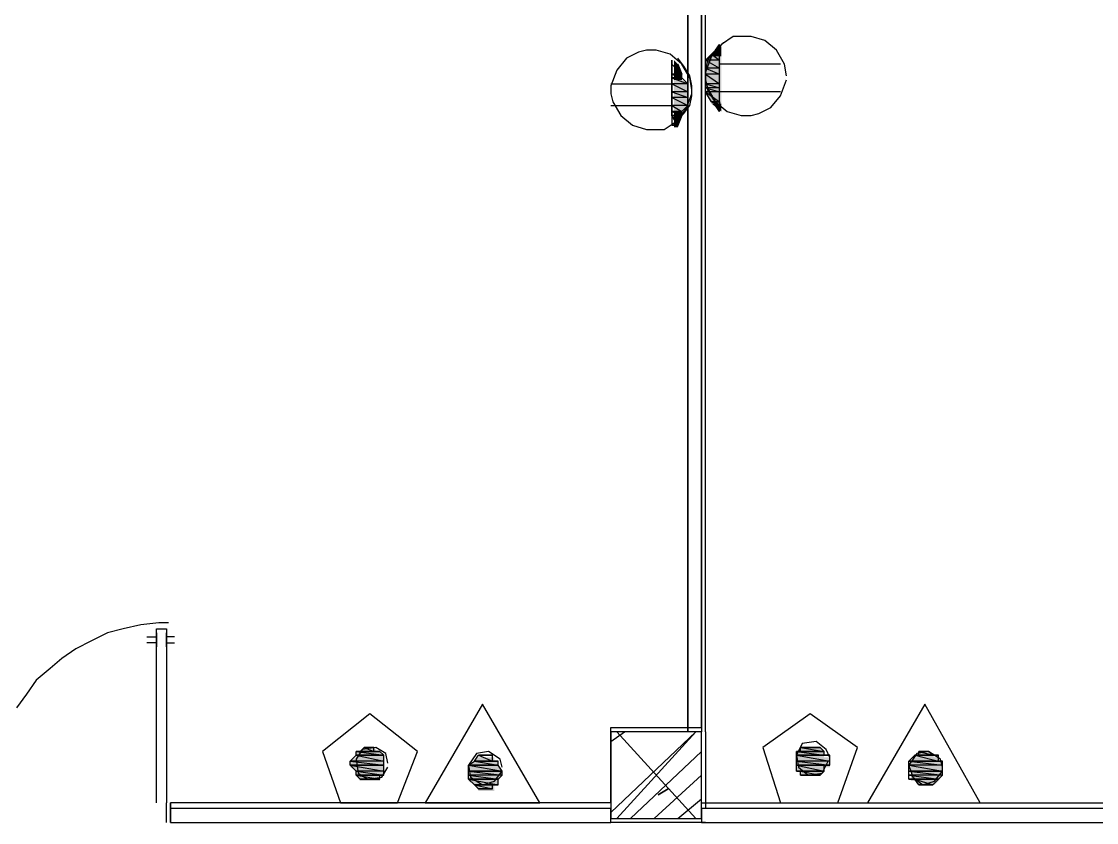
# Model space of a CAD drawing. Header units: millimetres. Extents: x 5 to 415, y 48 to 251.
# Drawn here: x 230.69 to 240.29, y 224.54 to 231.7 of the extents above; entities that cross this region are included whole.
import ezdxf

# ---------------------------------------------------------------- set-up
doc = ezdxf.new("R2010")
doc.units = ezdxf.units.MM
doc.layers.add('H', color=7, linetype='Continuous')
doc.layers.add('P', color=7, linetype='Continuous')

msp = doc.modelspace()

# ---------------------------------------------------------------- hatches: boundary and pattern name
at = {"layer": 'H', "linetype": 'Continuous'}
for points in [[(236.89, 231.44), (236.943, 231.475), (236.943, 231.44), (236.89, 231.44)], [(236.802, 231.352), (236.855, 231.387), (236.943, 231.387), (236.943, 231.352), (236.802, 231.352)], [(236.855, 231.387), (236.89, 231.44), (236.943, 231.44), (236.943, 231.387), (236.855, 231.387)], [(236.52, 231.316), (236.52, 231.352), (236.555, 231.316), (236.52, 231.316)], [(236.52, 231.228), (236.52, 231.316), (236.555, 231.316), (236.59, 231.228), (236.52, 231.228)], [(236.802, 231.263), (236.802, 231.352), (236.943, 231.352), (236.943, 231.263), (236.802, 231.263)], [(236.52, 231.175), (236.52, 231.228), (236.59, 231.228), (236.59, 231.175), (236.52, 231.175)], [(236.52, 231.14), (236.52, 231.175), (236.59, 231.175), (236.643, 231.14), (236.52, 231.14)], [(236.802, 231.228), (236.802, 231.263), (236.943, 231.263), (236.943, 231.228), (236.802, 231.228)], [(236.802, 231.14), (236.802, 231.228), (236.943, 231.228), (236.943, 231.14), (236.802, 231.14)], [(236.52, 231.052), (236.52, 231.14), (236.643, 231.14), (236.643, 231.052), (236.52, 231.052)], [(236.802, 231.105), (236.802, 231.14), (236.943, 231.14), (236.943, 231.105), (236.802, 231.105)], [(236.802, 231.052), (236.802, 231.105), (236.943, 231.105), (236.943, 231.052), (236.802, 231.052)], [(236.52, 231.017), (236.52, 231.052), (236.643, 231.052), (236.643, 231.017), (236.52, 231.017)], [(236.52, 230.928), (236.52, 231.017), (236.643, 231.017), (236.643, 230.928), (236.52, 230.928)], [(236.855, 230.964), (236.802, 231.052), (236.943, 231.052), (236.943, 230.964), (236.855, 230.964)], [(236.52, 230.893), (236.52, 230.928), (236.643, 230.928), (236.59, 230.893), (236.52, 230.893)], [(236.52, 230.84), (236.52, 230.893), (236.59, 230.893), (236.59, 230.84), (236.52, 230.84)], [(236.943, 230.893), (236.855, 230.964), (236.943, 230.928), (236.943, 230.893)], [(236.943, 230.928), (236.855, 230.964), (236.943, 230.964), (236.943, 230.928)], [(236.52, 230.752), (236.52, 230.84), (236.555, 230.752), (236.52, 230.752)], [(236.555, 230.752), (236.52, 230.84), (236.59, 230.84), (236.555, 230.752)], [(233.627, 225.09), (233.68, 225.125), (233.927, 225.125), (233.927, 225.09), (233.627, 225.09)], [(233.68, 225.125), (233.68, 225.178), (233.892, 225.178), (233.927, 225.125), (233.68, 225.125)], [(233.715, 225.178), (233.768, 225.213), (233.856, 225.213), (233.856, 225.178), (233.715, 225.178)], [(234.738, 225.09), (234.774, 225.125), (234.915, 225.125), (234.915, 225.09), (234.738, 225.09)], [(237.613, 225.125), (237.613, 225.178), (237.86, 225.178), (237.86, 225.125), (237.613, 225.125)], [(237.613, 225.09), (237.613, 225.125), (237.913, 225.125), (237.913, 225.09), (237.613, 225.09)], [(237.649, 225.178), (237.649, 225.213), (237.825, 225.213), (237.86, 225.178), (237.649, 225.178)], [(238.637, 225.09), (238.672, 225.125), (238.883, 225.125), (238.883, 225.09), (238.637, 225.09)], [(238.707, 225.125), (238.707, 225.178), (238.795, 225.178), (238.848, 225.125), (238.707, 225.125)], [(233.627, 225.037), (233.627, 225.09), (233.927, 225.09), (233.927, 225.037), (233.627, 225.037)], [(233.68, 225.002), (233.627, 225.037), (233.927, 225.037), (233.927, 225.002), (233.68, 225.002)], [(234.685, 225.037), (234.738, 225.09), (234.95, 225.09), (234.95, 225.037), (234.685, 225.037)], [(234.685, 225.002), (234.685, 225.037), (234.95, 225.037), (234.985, 225.002), (234.685, 225.002)], [(237.613, 225.037), (237.613, 225.09), (237.913, 225.09), (237.913, 225.037), (237.613, 225.037)], [(237.613, 225.002), (237.613, 225.037), (237.86, 225.037), (237.86, 225.002), (237.613, 225.002)], [(238.637, 225.037), (238.637, 225.09), (238.919, 225.09), (238.919, 225.037), (238.637, 225.037)], [(238.637, 225.002), (238.637, 225.037), (238.919, 225.037), (238.919, 225.002), (238.637, 225.002)], [(233.68, 224.966), (233.68, 225.002), (233.927, 225.002), (233.927, 224.966), (233.68, 224.966)], [(233.715, 224.913), (233.68, 224.966), (233.892, 224.966), (233.892, 224.913), (233.715, 224.913)], [(234.685, 224.966), (234.685, 225.002), (234.985, 225.002), (234.985, 224.966), (234.685, 224.966)], [(234.685, 224.913), (234.685, 224.966), (234.985, 224.966), (234.95, 224.913), (234.685, 224.913)], [(237.649, 224.966), (237.649, 225.002), (237.86, 225.002), (237.825, 224.966), (237.649, 224.966)], [(238.637, 224.966), (238.637, 225.002), (238.919, 225.002), (238.919, 224.966), (238.637, 224.966)], [(238.637, 224.913), (238.637, 224.966), (238.919, 224.966), (238.883, 224.913), (238.637, 224.913)], [(234.738, 224.878), (234.685, 224.913), (234.95, 224.913), (234.95, 224.878), (234.738, 224.878)], [(234.774, 224.825), (234.738, 224.878), (234.915, 224.878), (234.915, 224.825), (234.774, 224.825)], [(238.707, 224.878), (238.672, 224.913), (238.883, 224.913), (238.848, 224.878), (238.707, 224.878)]]:
    msp.add_hatch(color=256, dxfattribs=at).paths.add_polyline_path(points)

# ---------------------------------------------------------------- linework, layer by layer
at = {"layer": 'P'}
for points in [[(236.643, 236.696), (236.643, 225.354)], [(236.643, 225.354), (236.643, 236.696)], [(236.643, 236.643), (236.643, 225.39)], [(236.767, 225.39), (236.767, 236.643)], [(236.767, 236.643), (236.767, 225.354)], [(236.802, 225.354), (236.802, 236.643)], [(237.049, 231.563), (236.943, 231.493)], [(237.049, 231.563), (236.943, 231.493)], [(237.12, 231.563), (237.049, 231.563)], [(237.12, 231.563), (237.049, 231.563)], [(237.208, 231.563), (237.12, 231.563)], [(237.208, 231.563), (237.12, 231.563)], [(237.331, 231.528), (237.208, 231.563)], [(237.331, 231.528), (237.208, 231.563)], [(236.943, 231.493), (236.855, 231.387)], [(236.943, 231.493), (236.855, 231.387)], [(236.961, 231.51), (236.873, 231.422)], [(236.926, 231.493), (236.89, 231.44)], [(236.89, 231.44), (236.926, 231.493)], [(236.926, 230.893), (236.926, 231.493)], [(237.437, 231.44), (237.331, 231.528)], [(237.437, 231.44), (237.331, 231.528)], [(236.097, 231.369), (236.008, 231.263)], [(236.097, 231.369), (236.008, 231.263)], [(236.202, 231.422), (236.097, 231.369)], [(236.202, 231.422), (236.097, 231.369)], [(236.273, 231.44), (236.202, 231.422)], [(236.273, 231.44), (236.202, 231.422)], [(236.361, 231.44), (236.273, 231.44)], [(236.361, 231.44), (236.273, 231.44)], [(236.485, 231.405), (236.361, 231.44)], [(236.485, 231.405), (236.361, 231.44)], [(236.59, 231.316), (236.485, 231.405)], [(236.59, 231.316), (236.485, 231.405)], [(236.608, 231.299), (236.555, 231.369)], [(236.802, 231.352), (236.855, 231.405)], [(236.855, 231.387), (236.802, 231.246)], [(236.855, 231.387), (236.802, 231.246)], [(236.873, 231.422), (236.82, 231.352)], [(236.89, 231.44), (236.855, 231.405)], [(236.855, 231.405), (236.89, 231.44)], [(236.926, 231.405), (236.855, 231.405)], [(236.855, 231.405), (236.926, 231.352)], [(236.855, 231.405), (236.926, 231.352)], [(236.926, 231.44), (236.926, 231.405)], [(236.926, 231.405), (236.926, 231.44)], [(236.926, 231.352), (236.926, 231.405)], [(237.508, 231.316), (237.437, 231.44)], [(237.508, 231.316), (237.437, 231.44)], [(236.502, 231.352), (236.502, 231.316)], [(236.502, 231.316), (236.502, 231.352)], [(236.502, 231.352), (236.502, 230.77)], [(236.502, 231.316), (236.59, 231.228)], [(236.502, 231.228), (236.502, 231.316)], [(236.555, 231.316), (236.59, 231.228)], [(236.59, 231.228), (236.555, 231.316)], [(236.661, 231.193), (236.59, 231.316)], [(236.661, 231.193), (236.59, 231.316)], [(236.661, 231.211), (236.608, 231.299)], [(236.926, 231.352), (236.802, 231.352)], [(236.926, 231.352), (236.802, 231.352)], [(236.802, 231.352), (236.926, 231.281)], [(236.802, 231.352), (236.926, 231.281)], [(236.802, 231.281), (236.802, 231.352)], [(236.82, 231.352), (236.802, 231.263)], [(236.926, 231.281), (236.802, 231.281)], [(236.926, 231.281), (236.802, 231.281)], [(236.802, 231.281), (236.926, 231.228)], [(236.802, 231.281), (236.926, 231.228)], [(236.802, 231.228), (236.802, 231.281)], [(236.926, 231.281), (236.926, 231.352)], [(237.472, 231.316), (236.926, 231.316)], [(236.926, 231.228), (236.926, 231.281)], [(237.525, 231.211), (237.508, 231.316)], [(237.525, 231.211), (237.508, 231.316)], [(236.008, 231.263), (235.955, 231.122)], [(236.008, 231.263), (235.955, 231.122)], [(236.59, 231.228), (236.502, 231.228)], [(236.59, 231.228), (236.502, 231.228)], [(236.502, 231.228), (236.59, 231.193)], [(236.502, 231.228), (236.59, 231.193)], [(236.502, 231.193), (236.502, 231.228)], [(236.59, 231.193), (236.502, 231.193)], [(236.59, 231.193), (236.502, 231.193)], [(236.502, 231.193), (236.643, 231.14)], [(236.502, 231.193), (236.643, 231.14)], [(236.502, 231.14), (236.502, 231.193)], [(236.59, 231.193), (236.59, 231.228)], [(236.643, 231.14), (236.59, 231.193)], [(236.679, 231.122), (236.661, 231.211)], [(236.679, 231.087), (236.661, 231.193)], [(236.679, 231.087), (236.661, 231.193)], [(236.802, 231.263), (236.802, 231.175)], [(236.802, 231.246), (236.802, 231.175)], [(236.802, 231.246), (236.802, 231.175)], [(236.926, 231.228), (236.802, 231.228)], [(236.926, 231.228), (236.802, 231.228)], [(236.802, 231.228), (236.926, 231.14)], [(236.802, 231.228), (236.926, 231.14)], [(236.802, 231.14), (236.802, 231.228)], [(236.802, 231.175), (236.82, 231.105)], [(236.802, 231.175), (236.82, 231.105)], [(236.802, 231.175), (236.82, 231.087)], [(236.926, 231.14), (236.926, 231.228)], [(237.472, 231.034), (237.525, 231.175)], [(237.472, 231.034), (237.525, 231.175)], [(235.955, 231.14), (236.502, 231.14)], [(235.955, 231.122), (235.955, 231.052)], [(235.955, 231.122), (235.955, 231.052)], [(236.643, 231.14), (236.502, 231.14)], [(236.643, 231.14), (236.502, 231.14)], [(236.502, 231.14), (236.643, 231.069)], [(236.502, 231.14), (236.643, 231.069)], [(236.502, 231.069), (236.502, 231.14)], [(236.643, 231.069), (236.643, 231.14)], [(236.679, 231.034), (236.679, 231.122)], [(236.926, 231.14), (236.802, 231.14)], [(236.926, 231.14), (236.802, 231.14)], [(236.802, 231.14), (236.926, 231.105)], [(236.802, 231.14), (236.926, 231.105)], [(236.802, 231.105), (236.802, 231.14)], [(236.926, 231.105), (236.802, 231.105)], [(236.926, 231.105), (236.802, 231.105)], [(236.802, 231.105), (236.926, 231.069)], [(236.802, 231.105), (236.926, 231.069)], [(236.802, 231.069), (236.802, 231.105)], [(236.82, 231.105), (236.89, 230.981)], [(236.82, 231.105), (236.89, 230.981)], [(236.82, 231.087), (236.873, 230.999)], [(236.926, 231.105), (236.926, 231.14)], [(236.926, 231.069), (236.926, 231.105)], [(235.955, 231.052), (235.973, 230.981)], [(235.955, 231.052), (235.973, 230.981)], [(235.973, 230.981), (236.044, 230.858)], [(235.973, 230.981), (236.044, 230.858)], [(236.643, 231.069), (236.502, 231.069)], [(236.643, 231.069), (236.502, 231.069)], [(236.502, 231.069), (236.643, 231.017)], [(236.502, 231.069), (236.643, 231.017)], [(236.502, 231.017), (236.502, 231.069)], [(236.643, 231.017), (236.502, 231.017)], [(236.643, 231.017), (236.502, 231.017)], [(236.502, 231.017), (236.643, 230.946)], [(236.502, 231.017), (236.643, 230.946)], [(236.502, 230.946), (236.502, 231.017)], [(236.626, 230.911), (236.679, 231.052)], [(236.626, 230.911), (236.679, 231.052)], [(236.643, 231.017), (236.643, 231.069)], [(236.643, 230.946), (236.643, 231.017)], [(236.661, 230.946), (236.679, 231.034)], [(236.926, 231.069), (236.802, 231.069)], [(236.926, 231.069), (236.802, 231.069)], [(236.802, 231.069), (236.926, 230.981)], [(236.802, 231.069), (236.926, 230.981)], [(236.855, 230.981), (236.802, 231.069)], [(236.926, 230.981), (236.855, 230.981)], [(236.855, 230.981), (236.926, 230.946)], [(236.926, 230.946), (236.855, 230.981)], [(236.855, 230.981), (236.926, 230.981)], [(236.926, 230.946), (236.855, 230.981)], [(236.873, 230.999), (236.926, 230.928)], [(236.89, 230.981), (236.996, 230.893)], [(236.89, 230.981), (236.996, 230.893)], [(237.472, 231.069), (236.926, 231.069)], [(236.926, 230.981), (236.926, 231.069)], [(236.926, 230.981), (236.926, 230.946)], [(237.384, 230.928), (237.472, 231.034)], [(237.384, 230.928), (237.472, 231.034)], [(235.955, 230.946), (236.502, 230.946)], [(236.643, 230.946), (236.502, 230.946)], [(236.643, 230.946), (236.502, 230.946)], [(236.502, 230.946), (236.59, 230.893)], [(236.502, 230.946), (236.59, 230.893)], [(236.502, 230.893), (236.502, 230.946)], [(236.59, 230.893), (236.502, 230.893)], [(236.59, 230.893), (236.502, 230.893)], [(236.502, 230.893), (236.59, 230.858)], [(236.502, 230.893), (236.59, 230.858)], [(236.502, 230.858), (236.502, 230.893)], [(236.538, 230.805), (236.626, 230.911)], [(236.538, 230.805), (236.626, 230.911)], [(236.59, 230.893), (236.643, 230.946)], [(236.59, 230.858), (236.59, 230.893)], [(236.608, 230.875), (236.661, 230.946)], [(236.89, 230.946), (236.926, 230.893)], [(236.926, 230.893), (236.89, 230.946)], [(236.996, 230.893), (237.12, 230.858)], [(236.996, 230.893), (237.12, 230.858)], [(237.278, 230.875), (237.384, 230.928)], [(237.278, 230.875), (237.384, 230.928)], [(236.044, 230.858), (236.149, 230.77)], [(236.044, 230.858), (236.149, 230.77)], [(236.432, 230.734), (236.538, 230.805)], [(236.432, 230.734), (236.538, 230.805)], [(236.59, 230.858), (236.502, 230.858)], [(236.555, 230.77), (236.502, 230.858)], [(236.502, 230.858), (236.555, 230.77)], [(236.502, 230.858), (236.59, 230.858)], [(236.555, 230.77), (236.502, 230.858)], [(236.52, 230.787), (236.608, 230.875)], [(236.59, 230.858), (236.555, 230.77)], [(237.12, 230.858), (237.208, 230.858)], [(237.12, 230.858), (237.208, 230.858)], [(237.208, 230.858), (237.278, 230.875)], [(237.208, 230.858), (237.278, 230.875)], [(236.149, 230.77), (236.273, 230.734)], [(236.149, 230.77), (236.273, 230.734)], [(236.273, 230.734), (236.361, 230.734)], [(236.273, 230.734), (236.361, 230.734)], [(236.361, 230.734), (236.432, 230.734)], [(236.361, 230.734), (236.432, 230.734)], [(236.555, 230.77), (236.502, 230.77)], [(236.502, 230.77), (236.555, 230.77)], [(231.599, 226.272), (231.458, 226.236)], [(231.757, 226.307), (231.599, 226.272)], [(231.916, 226.325), (231.757, 226.307)], [(231.898, 224.719), (231.898, 226.272)], [(231.898, 226.272), (231.987, 226.272)], [(231.898, 224.719), (231.898, 226.272)], [(231.898, 226.272), (231.987, 226.272)], [(232.004, 226.325), (231.916, 226.325)], [(231.987, 226.272), (231.987, 224.719)], [(231.987, 226.272), (231.987, 224.719)], [(231.458, 226.236), (231.316, 226.166)], [(231.81, 226.201), (231.898, 226.201)], [(231.898, 226.113), (231.898, 226.236)], [(231.898, 226.236), (231.898, 226.113)], [(231.987, 226.113), (231.987, 226.236)], [(231.987, 226.236), (231.987, 226.113)], [(232.057, 226.201), (231.987, 226.201)], [(231.175, 226.095), (231.052, 226.007)], [(231.316, 226.166), (231.175, 226.095)], [(231.898, 226.148), (231.81, 226.148)], [(231.987, 226.148), (232.057, 226.148)], [(231.052, 226.007), (230.946, 225.919)], [(230.946, 225.919), (230.823, 225.813)], [(230.823, 225.813), (230.734, 225.69)], [(230.734, 225.69), (230.646, 225.566)], [(234.809, 225.601), (234.297, 224.719)], [(235.32, 224.719), (234.809, 225.601)], [(238.76, 225.601), (238.248, 224.719)], [(239.254, 224.719), (238.76, 225.601)], [(233.803, 225.513), (233.38, 225.178)], [(234.227, 225.178), (233.803, 225.513)], [(237.737, 225.513), (237.314, 225.213)], [(238.16, 225.213), (237.737, 225.513)], [(235.955, 224.719), (235.955, 225.39)], [(235.955, 225.39), (236.643, 225.39)], [(235.955, 224.631), (236.714, 225.354)], [(235.955, 225.266), (236.079, 225.354)], [(235.955, 225.354), (235.955, 224.578)], [(236.767, 225.354), (235.955, 225.354)], [(236.714, 224.578), (236.008, 225.354)], [(236.008, 224.578), (236.714, 225.354)], [(236.643, 225.39), (236.767, 225.39)], [(236.767, 224.578), (236.767, 225.354)], [(236.802, 225.354), (236.802, 224.667)], [(237.666, 225.249), (237.613, 225.143)], [(237.79, 225.266), (237.666, 225.249)], [(237.878, 225.196), (237.79, 225.266)], [(233.38, 225.178), (233.539, 224.719)], [(233.627, 225.09), (233.68, 225.143)], [(233.733, 225.196), (233.68, 225.108)], [(233.892, 225.178), (233.68, 225.178)], [(233.68, 225.178), (233.715, 225.178)], [(233.892, 225.178), (233.68, 225.178)], [(233.68, 225.178), (233.927, 225.143)], [(233.68, 225.178), (233.927, 225.143)], [(233.68, 225.143), (233.68, 225.178)], [(233.927, 225.143), (233.68, 225.143)], [(233.927, 225.143), (233.68, 225.143)], [(233.68, 225.143), (233.927, 225.143)], [(233.68, 225.143), (233.927, 225.143)], [(233.927, 225.143), (233.68, 225.143)], [(233.927, 225.143), (233.68, 225.143)], [(233.68, 225.143), (233.927, 225.09)], [(233.68, 225.143), (233.927, 225.09)], [(233.715, 225.178), (233.751, 225.213)], [(233.839, 225.178), (233.715, 225.178)], [(233.892, 225.178), (233.715, 225.178)], [(233.715, 225.178), (233.892, 225.178)], [(233.892, 225.178), (233.715, 225.178)], [(233.715, 225.178), (233.839, 225.178)], [(233.892, 225.178), (233.715, 225.178)], [(233.715, 225.178), (233.892, 225.178)], [(233.715, 225.178), (233.892, 225.178)], [(233.856, 225.213), (233.733, 225.196)], [(233.839, 225.213), (233.751, 225.213)], [(233.751, 225.213), (233.839, 225.213)], [(233.839, 225.213), (233.751, 225.213)], [(233.751, 225.213), (233.803, 225.213)], [(233.839, 225.213), (233.751, 225.213)], [(233.751, 225.213), (233.839, 225.178)], [(233.751, 225.213), (233.839, 225.178)], [(233.803, 225.213), (233.839, 225.213)], [(233.839, 225.178), (233.839, 225.213)], [(233.839, 225.178), (233.892, 225.178)], [(233.945, 225.16), (233.856, 225.213)], [(233.892, 225.178), (233.892, 225.178)], [(233.927, 225.143), (233.892, 225.178)], [(233.927, 225.143), (233.927, 225.143)], [(233.927, 225.143), (233.927, 225.143)], [(233.927, 225.09), (233.927, 225.143)], [(233.962, 225.072), (233.945, 225.16)], [(234.05, 224.719), (234.227, 225.178)], [(234.756, 225.16), (234.685, 225.055)], [(234.738, 225.09), (234.774, 225.143)], [(234.862, 225.178), (234.756, 225.16)], [(234.809, 225.143), (234.774, 225.143)], [(234.774, 225.143), (234.809, 225.143)], [(234.897, 225.143), (234.774, 225.143)], [(234.774, 225.143), (234.897, 225.143)], [(234.897, 225.143), (234.774, 225.143)], [(234.774, 225.143), (234.862, 225.143)], [(234.897, 225.143), (234.774, 225.143)], [(234.774, 225.143), (234.897, 225.09)], [(234.774, 225.143), (234.897, 225.09)], [(234.968, 225.108), (234.862, 225.178)], [(234.862, 225.143), (234.862, 225.143)], [(234.862, 225.143), (234.862, 225.143)], [(234.862, 225.143), (234.897, 225.143)], [(234.897, 225.09), (234.897, 225.143)], [(236.132, 224.578), (236.767, 225.178)], [(237.314, 225.213), (237.472, 224.719)], [(237.649, 225.178), (237.613, 225.178)], [(237.613, 225.178), (237.86, 225.178)], [(237.86, 225.178), (237.613, 225.178)], [(237.613, 225.178), (237.86, 225.143)], [(237.613, 225.178), (237.86, 225.143)], [(237.613, 225.143), (237.613, 225.178)], [(237.613, 225.143), (237.631, 225.037)], [(237.86, 225.143), (237.613, 225.143)], [(237.913, 225.143), (237.613, 225.143)], [(237.613, 225.143), (237.913, 225.143)], [(237.913, 225.143), (237.613, 225.143)], [(237.613, 225.143), (237.86, 225.143)], [(237.913, 225.143), (237.613, 225.143)], [(237.613, 225.143), (237.913, 225.09)], [(237.613, 225.143), (237.913, 225.09)], [(237.613, 225.09), (237.613, 225.143)], [(237.825, 225.213), (237.649, 225.213)], [(237.649, 225.213), (237.702, 225.213)], [(237.825, 225.213), (237.649, 225.213)], [(237.649, 225.213), (237.86, 225.178)], [(237.649, 225.213), (237.86, 225.178)], [(237.649, 225.178), (237.649, 225.213)], [(237.86, 225.178), (237.649, 225.178)], [(237.86, 225.178), (237.649, 225.178)], [(237.649, 225.178), (237.86, 225.178)], [(237.86, 225.178), (237.649, 225.178)], [(237.737, 225.213), (237.702, 225.213)], [(237.702, 225.213), (237.737, 225.213)], [(237.825, 225.213), (237.702, 225.213)], [(237.702, 225.213), (237.825, 225.213)], [(237.825, 225.213), (237.702, 225.213)], [(237.702, 225.213), (237.772, 225.213)], [(237.825, 225.213), (237.702, 225.213)], [(237.702, 225.213), (237.825, 225.213)], [(237.702, 225.213), (237.825, 225.213)], [(237.772, 225.213), (237.772, 225.213)], [(237.772, 225.213), (237.772, 225.213)], [(237.772, 225.213), (237.825, 225.213)], [(237.825, 225.213), (237.825, 225.213)], [(237.86, 225.178), (237.825, 225.213)], [(237.86, 225.178), (237.86, 225.178)], [(237.86, 225.143), (237.86, 225.178)], [(237.86, 225.143), (237.913, 225.143)], [(237.913, 225.125), (237.878, 225.196)], [(237.913, 225.09), (237.913, 225.143)], [(237.984, 224.719), (238.16, 225.213)], [(238.689, 225.16), (238.619, 225.055)], [(238.619, 225.09), (238.672, 225.143)], [(238.883, 225.143), (238.672, 225.143)], [(238.672, 225.143), (238.707, 225.143)], [(238.883, 225.143), (238.672, 225.143)], [(238.672, 225.143), (238.883, 225.143)], [(238.672, 225.143), (238.883, 225.143)], [(238.883, 225.143), (238.672, 225.143)], [(238.883, 225.143), (238.672, 225.143)], [(238.672, 225.143), (238.883, 225.09)], [(238.672, 225.143), (238.883, 225.09)], [(238.795, 225.178), (238.689, 225.16)], [(238.76, 225.178), (238.707, 225.178)], [(238.707, 225.178), (238.76, 225.178)], [(238.795, 225.178), (238.707, 225.178)], [(238.707, 225.178), (238.831, 225.143)], [(238.707, 225.178), (238.831, 225.143)], [(238.707, 225.143), (238.707, 225.178)], [(238.831, 225.143), (238.707, 225.143)], [(238.831, 225.143), (238.707, 225.143)], [(238.707, 225.143), (238.883, 225.143)], [(238.707, 225.143), (238.883, 225.143)], [(238.901, 225.108), (238.795, 225.178)], [(238.795, 225.178), (238.795, 225.178)], [(238.795, 225.178), (238.795, 225.178)], [(238.831, 225.143), (238.795, 225.178)], [(238.883, 225.143), (238.831, 225.143)], [(238.883, 225.143), (238.883, 225.143)], [(238.883, 225.143), (238.883, 225.143)], [(238.883, 225.09), (238.883, 225.143)], [(233.927, 225.09), (233.627, 225.09)], [(233.927, 225.09), (233.627, 225.09)], [(233.627, 225.09), (233.927, 225.055)], [(233.627, 225.09), (233.927, 225.055)], [(233.627, 225.055), (233.627, 225.09)], [(233.927, 225.055), (233.627, 225.055)], [(233.927, 225.055), (233.627, 225.055)], [(233.627, 225.055), (233.927, 225.055)], [(233.627, 225.055), (233.927, 225.055)], [(233.927, 225.055), (233.627, 225.055)], [(233.927, 225.055), (233.627, 225.055)], [(233.627, 225.055), (233.927, 225.002)], [(233.627, 225.055), (233.927, 225.002)], [(233.68, 225.002), (233.627, 225.055)], [(233.68, 225.108), (233.698, 224.984)], [(233.909, 224.949), (233.962, 225.037)], [(233.927, 225.055), (233.927, 225.09)], [(233.927, 225.055), (233.927, 225.055)], [(233.927, 225.055), (233.927, 225.055)], [(233.927, 225.002), (233.927, 225.055)], [(234.685, 225.055), (234.738, 225.09)], [(234.685, 225.055), (234.703, 224.949)], [(234.95, 225.055), (234.685, 225.055)], [(234.95, 225.055), (234.685, 225.055)], [(234.685, 225.055), (234.95, 225.055)], [(234.685, 225.055), (234.95, 225.055)], [(234.95, 225.055), (234.685, 225.055)], [(234.95, 225.055), (234.685, 225.055)], [(234.685, 225.055), (234.985, 225.002)], [(234.685, 225.055), (234.985, 225.002)], [(234.685, 225.002), (234.685, 225.055)], [(234.897, 225.09), (234.738, 225.09)], [(234.95, 225.09), (234.738, 225.09)], [(234.738, 225.09), (234.95, 225.09)], [(234.95, 225.09), (234.738, 225.09)], [(234.738, 225.09), (234.897, 225.09)], [(234.95, 225.09), (234.738, 225.09)], [(234.738, 225.09), (234.95, 225.055)], [(234.738, 225.09), (234.95, 225.055)], [(234.897, 225.09), (234.95, 225.09)], [(234.95, 225.055), (234.95, 225.09)], [(234.95, 225.055), (234.95, 225.055)], [(234.95, 225.055), (234.95, 225.055)], [(234.985, 225.002), (234.95, 225.055)], [(234.985, 225.037), (234.968, 225.108)], [(237.913, 225.09), (237.613, 225.09)], [(237.913, 225.09), (237.613, 225.09)], [(237.613, 225.09), (237.913, 225.055)], [(237.613, 225.09), (237.913, 225.055)], [(237.613, 225.055), (237.613, 225.09)], [(237.913, 225.055), (237.613, 225.055)], [(237.86, 225.055), (237.613, 225.055)], [(237.613, 225.055), (237.86, 225.055)], [(237.86, 225.055), (237.613, 225.055)], [(237.613, 225.055), (237.913, 225.055)], [(237.86, 225.055), (237.613, 225.055)], [(237.613, 225.055), (237.86, 225.002)], [(237.613, 225.055), (237.86, 225.002)], [(237.613, 225.002), (237.613, 225.055)], [(237.631, 225.037), (237.719, 224.966)], [(237.843, 224.984), (237.896, 225.09)], [(237.913, 225.055), (237.86, 225.055)], [(237.86, 225.002), (237.86, 225.055)], [(237.913, 225.055), (237.913, 225.09)], [(238.883, 225.09), (238.619, 225.09)], [(238.919, 225.09), (238.619, 225.09)], [(238.619, 225.09), (238.919, 225.09)], [(238.919, 225.09), (238.619, 225.09)], [(238.619, 225.09), (238.883, 225.09)], [(238.919, 225.09), (238.619, 225.09)], [(238.619, 225.09), (238.919, 225.055)], [(238.619, 225.09), (238.919, 225.055)], [(238.619, 225.055), (238.619, 225.09)], [(238.619, 225.055), (238.654, 224.949)], [(238.919, 225.055), (238.619, 225.055)], [(238.919, 225.055), (238.619, 225.055)], [(238.619, 225.055), (238.919, 225.002)], [(238.619, 225.055), (238.919, 225.002)], [(238.619, 225.002), (238.619, 225.055)], [(238.883, 225.09), (238.919, 225.09)], [(238.919, 225.037), (238.901, 225.108)], [(238.919, 225.055), (238.919, 225.09)], [(238.919, 225.002), (238.919, 225.055)], [(233.927, 225.002), (233.68, 225.002)], [(233.927, 225.002), (233.68, 225.002)], [(233.68, 225.002), (233.927, 224.966)], [(233.68, 225.002), (233.927, 224.966)], [(233.68, 224.966), (233.68, 225.002)], [(233.927, 224.966), (233.68, 224.966)], [(233.892, 224.966), (233.68, 224.966)], [(233.68, 224.966), (233.892, 224.966)], [(233.892, 224.966), (233.68, 224.966)], [(233.68, 224.966), (233.927, 224.966)], [(233.892, 224.966), (233.68, 224.966)], [(233.68, 224.966), (233.892, 224.931)], [(233.68, 224.966), (233.892, 224.931)], [(233.715, 224.931), (233.68, 224.966)], [(233.698, 224.984), (233.786, 224.931)], [(233.892, 224.931), (233.715, 224.931)], [(233.839, 224.931), (233.715, 224.931)], [(233.715, 224.931), (233.839, 224.931)], [(233.839, 224.931), (233.715, 224.931)], [(233.715, 224.931), (233.892, 224.931)], [(233.839, 224.931), (233.715, 224.931)], [(233.715, 224.931), (233.839, 224.931)], [(233.715, 224.931), (233.839, 224.931)], [(233.751, 224.931), (233.715, 224.931)], [(233.839, 224.931), (233.751, 224.931)], [(233.803, 224.931), (233.751, 224.931)], [(233.751, 224.931), (233.803, 224.931)], [(233.786, 224.931), (233.909, 224.949)], [(233.803, 224.931), (233.839, 224.931)], [(233.839, 224.931), (233.803, 224.931)], [(233.892, 224.931), (233.839, 224.931)], [(233.839, 224.931), (233.839, 224.931)], [(233.927, 224.966), (233.892, 224.966)], [(233.892, 224.931), (233.892, 224.966)], [(233.927, 224.966), (233.927, 225.002)], [(234.985, 225.002), (234.685, 225.002)], [(234.985, 225.002), (234.685, 225.002)], [(234.685, 225.002), (234.985, 225.002)], [(234.685, 225.002), (234.985, 225.002)], [(234.985, 225.002), (234.685, 225.002)], [(234.985, 225.002), (234.685, 225.002)], [(234.685, 225.002), (234.985, 224.966)], [(234.685, 225.002), (234.985, 224.966)], [(234.685, 224.966), (234.685, 225.002)], [(234.985, 224.966), (234.685, 224.966)], [(234.985, 224.966), (234.685, 224.966)], [(234.685, 224.966), (234.95, 224.931)], [(234.685, 224.966), (234.95, 224.931)], [(234.685, 224.931), (234.685, 224.966)], [(234.95, 224.931), (234.685, 224.931)], [(234.95, 224.931), (234.685, 224.931)], [(234.685, 224.931), (234.95, 224.931)], [(234.685, 224.931), (234.95, 224.931)], [(234.95, 224.931), (234.685, 224.931)], [(234.95, 224.931), (234.685, 224.931)], [(234.685, 224.931), (234.95, 224.878)], [(234.685, 224.931), (234.95, 224.878)], [(234.738, 224.878), (234.685, 224.931)], [(234.703, 224.949), (234.809, 224.878)], [(234.915, 224.913), (234.985, 225.002)], [(234.95, 224.931), (234.985, 224.966)], [(234.95, 224.931), (234.95, 224.931)], [(234.95, 224.931), (234.95, 224.931)], [(234.95, 224.878), (234.95, 224.931)], [(234.985, 225.002), (234.985, 225.002)], [(234.985, 225.002), (234.985, 225.002)], [(234.985, 224.966), (234.985, 225.002)], [(236.343, 224.578), (236.767, 224.966)], [(237.86, 225.002), (237.613, 225.002)], [(237.86, 225.002), (237.613, 225.002)], [(237.613, 225.002), (237.649, 225.002)], [(237.613, 225.002), (237.86, 225.002)], [(237.86, 225.002), (237.613, 225.002)], [(237.649, 225.002), (237.86, 225.002)], [(237.86, 225.002), (237.649, 225.002)], [(237.649, 225.002), (237.825, 224.966)], [(237.649, 225.002), (237.825, 224.966)], [(237.649, 224.966), (237.649, 225.002)], [(237.825, 224.966), (237.649, 224.966)], [(237.825, 224.966), (237.649, 224.966)], [(237.649, 224.966), (237.702, 224.966)], [(237.649, 224.966), (237.825, 224.966)], [(237.825, 224.966), (237.649, 224.966)], [(237.702, 224.966), (237.825, 224.966)], [(237.772, 224.966), (237.702, 224.966)], [(237.702, 224.966), (237.772, 224.966)], [(237.772, 224.966), (237.702, 224.966)], [(237.702, 224.966), (237.825, 224.966)], [(237.737, 224.966), (237.702, 224.966)], [(237.702, 224.966), (237.737, 224.966)], [(237.719, 224.966), (237.843, 224.984)], [(237.737, 224.966), (237.772, 224.966)], [(237.772, 224.966), (237.737, 224.966)], [(237.825, 224.966), (237.772, 224.966)], [(237.825, 224.966), (237.86, 225.002)], [(237.825, 224.966), (237.825, 224.966)], [(237.86, 225.002), (237.86, 225.002)], [(238.919, 225.002), (238.619, 225.002)], [(238.919, 225.002), (238.619, 225.002)], [(238.619, 225.002), (238.919, 225.002)], [(238.619, 225.002), (238.919, 225.002)], [(238.919, 225.002), (238.619, 225.002)], [(238.919, 225.002), (238.619, 225.002)], [(238.619, 225.002), (238.919, 224.966)], [(238.619, 225.002), (238.919, 224.966)], [(238.619, 224.966), (238.619, 225.002)], [(238.919, 224.966), (238.619, 224.966)], [(238.919, 224.966), (238.619, 224.966)], [(238.619, 224.966), (238.883, 224.931)], [(238.619, 224.966), (238.883, 224.931)], [(238.619, 224.931), (238.619, 224.966)], [(238.883, 224.931), (238.619, 224.931)], [(238.883, 224.931), (238.619, 224.931)], [(238.619, 224.931), (238.672, 224.931)], [(238.619, 224.931), (238.883, 224.931)], [(238.883, 224.931), (238.619, 224.931)], [(238.654, 224.949), (238.742, 224.878)], [(238.672, 224.931), (238.883, 224.931)], [(238.883, 224.931), (238.672, 224.931)], [(238.672, 224.931), (238.883, 224.931)], [(238.883, 224.931), (238.672, 224.931)], [(238.672, 224.931), (238.883, 224.931)], [(238.883, 224.931), (238.672, 224.931)], [(238.672, 224.931), (238.831, 224.878)], [(238.672, 224.931), (238.831, 224.878)], [(238.707, 224.878), (238.672, 224.931)], [(238.831, 224.878), (238.883, 224.931)], [(238.848, 224.913), (238.919, 225.002)], [(238.883, 224.931), (238.919, 224.966)], [(238.883, 224.931), (238.883, 224.931)], [(238.883, 224.931), (238.883, 224.931)], [(238.919, 225.002), (238.919, 225.002)], [(238.919, 225.002), (238.919, 225.002)], [(238.919, 224.966), (238.919, 225.002)], [(234.95, 224.878), (234.738, 224.878)], [(234.897, 224.878), (234.738, 224.878)], [(234.738, 224.878), (234.897, 224.878)], [(234.897, 224.878), (234.738, 224.878)], [(234.738, 224.878), (234.95, 224.878)], [(234.897, 224.878), (234.738, 224.878)], [(234.738, 224.878), (234.897, 224.843)], [(234.738, 224.878), (234.897, 224.843)], [(234.774, 224.843), (234.738, 224.878)], [(234.897, 224.843), (234.774, 224.843)], [(234.862, 224.843), (234.774, 224.843)], [(234.774, 224.843), (234.862, 224.843)], [(234.862, 224.843), (234.774, 224.843)], [(234.774, 224.843), (234.897, 224.843)], [(234.809, 224.843), (234.774, 224.843)], [(234.774, 224.843), (234.809, 224.843)], [(234.809, 224.878), (234.915, 224.913)], [(234.809, 224.843), (234.862, 224.843)], [(234.862, 224.843), (234.809, 224.843)], [(234.897, 224.843), (234.862, 224.843)], [(234.95, 224.878), (234.897, 224.878)], [(234.897, 224.843), (234.897, 224.878)], [(236.467, 224.843), (236.379, 224.79)], [(236.379, 224.79), (236.467, 224.843)], [(238.831, 224.878), (238.707, 224.878)], [(238.795, 224.878), (238.707, 224.878)], [(238.707, 224.878), (238.795, 224.878)], [(238.795, 224.878), (238.707, 224.878)], [(238.707, 224.878), (238.831, 224.878)], [(238.795, 224.878), (238.707, 224.878)], [(238.707, 224.878), (238.795, 224.878)], [(238.707, 224.878), (238.795, 224.878)], [(238.76, 224.878), (238.707, 224.878)], [(238.742, 224.878), (238.848, 224.913)], [(238.795, 224.878), (238.76, 224.878)], [(238.831, 224.878), (238.795, 224.878)], [(238.795, 224.878), (238.795, 224.878)], [(236.555, 224.578), (236.767, 224.755)], [(231.987, 224.543), (231.987, 224.719)], [(235.955, 224.719), (232.022, 224.719)], [(232.022, 224.719), (232.022, 224.543)], [(232.022, 224.543), (232.022, 224.719)], [(235.955, 224.667), (232.022, 224.667)], [(232.022, 224.667), (232.022, 224.578)], [(232.022, 224.578), (232.022, 224.667)], [(232.022, 224.578), (232.022, 224.667)], [(232.022, 224.667), (232.022, 224.578)], [(232.022, 224.578), (232.022, 224.667)], [(232.022, 224.667), (232.022, 224.578)], [(232.022, 224.667), (232.022, 224.578)], [(233.539, 224.719), (234.05, 224.719)], [(234.297, 224.719), (235.32, 224.719)], [(235.955, 224.543), (235.955, 224.667)], [(236.767, 224.719), (241.459, 224.719)], [(236.767, 224.667), (236.767, 224.543)], [(241.459, 224.667), (236.767, 224.667)], [(237.472, 224.719), (237.984, 224.719)], [(238.248, 224.719), (239.254, 224.719)], [(232.022, 224.543), (235.955, 224.543)], [(232.022, 224.543), (235.955, 224.543)], [(235.955, 224.578), (236.767, 224.578)], [(236.802, 224.543), (235.955, 224.543)], [(236.767, 224.543), (241.459, 224.543)]]:
    msp.add_lwpolyline(points, dxfattribs=at)

doc.saveas('drawing.dxf')
